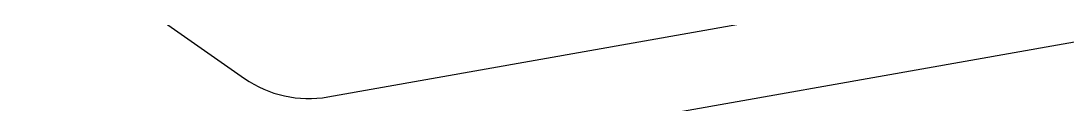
# Model space of a CAD drawing. Header units: millimetres. Extents: x -13407 to 95998, y -2611 to 109495.
# Drawn here: x 15221.75 to 15226.89, y 50702.76 to 50703.1 of the extents above; entities that cross this region are included whole.
import ezdxf
from ezdxf import colors
from ezdxf.entities.mleader import LeaderData, LeaderLine
from ezdxf.math import Vec2, Vec3

# ---------------------------------------------------------------- set-up
doc = ezdxf.new("R2010")
doc.units = ezdxf.units.MM
for name, color, linetype, lineweight in [('АР_Отметки', 250, 'Continuous', 15), ('АР_Размеры', 175, 'Continuous', 9), ('АР_Сущ Несущая стена', 202, 'Continuous', 30)]:
    doc.layers.add(name, color=color, linetype=linetype, lineweight=lineweight)
doc.styles.add('ISOCPEUR', font='isocpeur.ttf', dxfattribs={"width": 0.7})

# ---------------------------------------------------------------- blocks, each defined once
blk = doc.blocks.new('_DotSmall')
at = {"color": 0, "linetype": 'ByBlock', "const_width": 0.5}
blk.add_lwpolyline([(-0.0625, 0, 1), (0.0625, 0, 1)], format="xyb", close=True, dxfattribs=at)

msp = doc.modelspace()

# ---------------------------------------------------------------- linework, layer by layer
at = {"layer": 'АР_Размеры', "color": 5, "lineweight": 0, "ltscale": 100, "transparency": 33554687}
for points in [[(15267.6992, 50714.0631), (15228.077, 50707.0406), (15227.6819, 50706.4753), (15227.7883, 50705.875), (15228.7488, 50706.0453), (15229.153, 50703.7643, -0.414362), (15228.9061, 50703.411), (15222.3033, 50702.2407, -0.414326), (15221.1019, 50703.0803)], [(15267.6992, 50714.0631), (15228.077, 50707.0406), (15227.6819, 50706.4753), (15227.7883, 50705.875), (15228.7488, 50706.0453), (15229.153, 50703.7643, -0.414362), (15228.9061, 50703.411), (15222.3033, 50702.2407, -0.414326), (15221.1019, 50703.0803)], [(15267.6992, 50714.0631), (15228.077, 50707.0406), (15227.6819, 50706.4753), (15227.7883, 50705.875), (15228.7488, 50706.0453), (15229.153, 50703.7643, -0.414362), (15228.9061, 50703.411), (15222.3033, 50702.2407, -0.414326), (15221.1019, 50703.0803)], [(15267.6992, 50714.0631), (15228.077, 50707.0406), (15227.6819, 50706.4753), (15227.7883, 50705.875), (15228.7488, 50706.0453), (15229.153, 50703.7643, -0.414362), (15228.9061, 50703.411), (15222.3033, 50702.2407, -0.414326), (15221.1019, 50703.0803)], [(15267.6992, 50714.0631), (15228.077, 50707.0406), (15227.6819, 50706.4753), (15227.7883, 50705.875), (15228.7488, 50706.0453), (15229.153, 50703.7643, -0.414362), (15228.9061, 50703.411), (15222.3033, 50702.2407, -0.414326), (15221.1019, 50703.0803)], [(15267.6992, 50714.0631), (15228.077, 50707.0406), (15227.6819, 50706.4753), (15227.7883, 50705.875), (15228.7488, 50706.0453), (15229.153, 50703.7643, -0.414362), (15228.9061, 50703.411), (15222.3033, 50702.2407, -0.414326), (15221.1019, 50703.0803)], [(15267.6992, 50714.0631), (15228.077, 50707.0406), (15227.6819, 50706.4753), (15227.7883, 50705.875), (15228.7488, 50706.0453), (15229.153, 50703.7643, -0.414362), (15228.9061, 50703.411), (15222.3033, 50702.2407, -0.414326), (15221.1019, 50703.0803)], [(15267.6992, 50714.0631), (15228.077, 50707.0406), (15227.6819, 50706.4753), (15227.7883, 50705.875), (15228.7488, 50706.0453), (15229.153, 50703.7643, -0.414362), (15228.9061, 50703.411), (15222.3033, 50702.2407, -0.414326), (15221.1019, 50703.0803)], [(15267.6992, 50714.0631), (15228.077, 50707.0406), (15227.6819, 50706.4753), (15227.7883, 50705.875), (15228.7488, 50706.0453), (15229.153, 50703.7643, -0.414362), (15228.9061, 50703.411), (15222.3033, 50702.2407, -0.414326), (15221.1019, 50703.0803)], [(15267.6992, 50714.0631), (15228.077, 50707.0406), (15227.6819, 50706.4753), (15227.7883, 50705.875), (15228.7488, 50706.0453), (15229.153, 50703.7643, -0.414362), (15228.9061, 50703.411), (15222.3033, 50702.2407, -0.414326), (15221.1019, 50703.0803)], [(15267.6992, 50714.0631), (15228.077, 50707.0406), (15227.6819, 50706.4753), (15227.7883, 50705.875), (15228.7488, 50706.0453), (15229.153, 50703.7643, -0.414362), (15228.9061, 50703.411), (15222.3033, 50702.2407, -0.414326), (15221.1019, 50703.0803)], [(15267.6992, 50714.0631), (15228.077, 50707.0406), (15227.6819, 50706.4753), (15227.7883, 50705.875), (15228.7488, 50706.0453), (15229.153, 50703.7643, -0.414362), (15228.9061, 50703.411), (15222.3033, 50702.2407, -0.414326), (15221.1019, 50703.0803)], [(15267.6992, 50714.0631), (15228.077, 50707.0406), (15227.6819, 50706.4753), (15227.7883, 50705.875), (15228.7488, 50706.0453), (15229.153, 50703.7643, -0.414362), (15228.9061, 50703.411), (15222.3033, 50702.2407, -0.414326), (15221.1019, 50703.0803)], [(15267.6992, 50714.0631), (15228.077, 50707.0406), (15227.6819, 50706.4753), (15227.7883, 50705.875), (15228.7488, 50706.0453), (15229.153, 50703.7643, -0.414362), (15228.9061, 50703.411), (15222.3033, 50702.2407, -0.414326), (15221.1019, 50703.0803)], [(15267.6992, 50714.0631), (15228.077, 50707.0406), (15227.6819, 50706.4753), (15227.7883, 50705.875), (15228.7488, 50706.0453), (15229.153, 50703.7643, -0.414362), (15228.9061, 50703.411), (15222.3033, 50702.2407, -0.414326), (15221.1019, 50703.0803)], [(15267.6992, 50714.0631), (15228.077, 50707.0406), (15227.6819, 50706.4753), (15227.7883, 50705.875), (15228.7488, 50706.0453), (15229.153, 50703.7643, -0.414362), (15228.9061, 50703.411), (15222.3033, 50702.2407, -0.414326), (15221.1019, 50703.0803)], [(15267.6992, 50714.0631), (15228.077, 50707.0406), (15227.6819, 50706.4753), (15227.7883, 50705.875), (15228.7488, 50706.0453), (15229.153, 50703.7643, -0.414362), (15228.9061, 50703.411), (15222.3033, 50702.2407, -0.414326), (15221.1019, 50703.0803)], [(15267.6992, 50714.0631), (15228.077, 50707.0406), (15227.6819, 50706.4753), (15227.7883, 50705.875), (15228.7488, 50706.0453), (15229.153, 50703.7643, -0.414362), (15228.9061, 50703.411), (15222.3033, 50702.2407, -0.414326), (15221.1019, 50703.0803)], [(15267.6992, 50714.0631), (15228.077, 50707.0406), (15227.6819, 50706.4753), (15227.7883, 50705.875), (15228.7488, 50706.0453), (15229.153, 50703.7643, -0.414362), (15228.9061, 50703.411), (15222.3033, 50702.2407, -0.414326), (15221.1019, 50703.0803)], [(15267.6992, 50714.0631), (15228.077, 50707.0406), (15227.6819, 50706.4753), (15227.7883, 50705.875), (15228.7488, 50706.0453), (15229.153, 50703.7643, -0.414362), (15228.9061, 50703.411), (15222.3033, 50702.2407, -0.414326), (15221.1019, 50703.0803)], [(15267.6992, 50714.0631), (15228.077, 50707.0406), (15227.6819, 50706.4753), (15227.7883, 50705.875), (15228.7488, 50706.0453), (15229.153, 50703.7643, -0.414362), (15228.9061, 50703.411), (15222.3033, 50702.2407, -0.414326), (15221.1019, 50703.0803)], [(15267.6992, 50714.0631), (15228.077, 50707.0406), (15227.6819, 50706.4753), (15227.7883, 50705.875), (15228.7488, 50706.0453), (15229.153, 50703.7643, -0.414362), (15228.9061, 50703.411), (15222.3033, 50702.2407, -0.414326), (15221.1019, 50703.0803)], [(15267.6992, 50714.0631), (15228.077, 50707.0406), (15227.6819, 50706.4753), (15227.7883, 50705.875), (15228.7488, 50706.0453), (15229.153, 50703.7643, -0.414362), (15228.9061, 50703.411), (15222.3033, 50702.2407, -0.414326), (15221.1019, 50703.0803)], [(15267.6992, 50714.0631), (15228.077, 50707.0406), (15227.6819, 50706.4753), (15227.7883, 50705.875), (15228.7488, 50706.0453), (15229.153, 50703.7643, -0.414362), (15228.9061, 50703.411), (15222.3033, 50702.2407, -0.414326), (15221.1019, 50703.0803)], [(15267.6992, 50714.0631), (15228.077, 50707.0406), (15227.6819, 50706.4753), (15227.7883, 50705.875), (15228.7488, 50706.0453), (15229.153, 50703.7643, -0.414362), (15228.9061, 50703.411), (15222.3033, 50702.2407, -0.414326), (15221.1019, 50703.0803)], [(15267.6992, 50714.0631), (15228.077, 50707.0406), (15227.6819, 50706.4753), (15227.7883, 50705.875), (15228.7488, 50706.0453), (15229.153, 50703.7643, -0.414362), (15228.9061, 50703.411), (15222.3033, 50702.2407, -0.414326), (15221.1019, 50703.0803)], [(15267.6992, 50714.0631), (15228.077, 50707.0406), (15227.6819, 50706.4753), (15227.7883, 50705.875), (15228.7488, 50706.0453), (15229.153, 50703.7643, -0.414362), (15228.9061, 50703.411), (15222.3033, 50702.2407, -0.414326), (15221.1019, 50703.0803)], [(15267.6992, 50714.0631), (15228.077, 50707.0406), (15227.6819, 50706.4753), (15227.7883, 50705.875), (15228.7488, 50706.0453), (15229.153, 50703.7643, -0.414362), (15228.9061, 50703.411), (15222.3033, 50702.2407, -0.414326), (15221.1019, 50703.0803)], [(15267.6992, 50714.0631), (15228.077, 50707.0406), (15227.6819, 50706.4753), (15227.7883, 50705.875), (15228.7488, 50706.0453), (15229.153, 50703.7643, -0.414362), (15228.9061, 50703.411), (15222.3033, 50702.2407, -0.414326), (15221.1019, 50703.0803)], [(15267.6992, 50714.0631), (15228.077, 50707.0406), (15227.6819, 50706.4753), (15227.7883, 50705.875), (15228.7488, 50706.0453), (15229.153, 50703.7643, -0.414362), (15228.9061, 50703.411), (15222.3033, 50702.2407, -0.414326), (15221.1019, 50703.0803)], [(15267.6992, 50714.0631), (15228.077, 50707.0406), (15227.6819, 50706.4753), (15227.7883, 50705.875), (15228.7488, 50706.0453), (15229.153, 50703.7643, -0.414362), (15228.9061, 50703.411), (15222.3033, 50702.2407, -0.414326), (15221.1019, 50703.0803)], [(15267.6992, 50714.0631), (15228.077, 50707.0406), (15227.6819, 50706.4753), (15227.7883, 50705.875), (15228.7488, 50706.0453), (15229.153, 50703.7643, -0.414362), (15228.9061, 50703.411), (15222.3033, 50702.2407, -0.414326), (15221.1019, 50703.0803)], [(15267.6992, 50714.0631), (15228.077, 50707.0406), (15227.6819, 50706.4753), (15227.7883, 50705.875), (15228.7488, 50706.0453), (15229.153, 50703.7643, -0.414362), (15228.9061, 50703.411), (15222.3033, 50702.2407, -0.414326), (15221.1019, 50703.0803)], [(15267.6992, 50714.0631), (15228.077, 50707.0406), (15227.6819, 50706.4753), (15227.7883, 50705.875), (15228.7488, 50706.0453), (15229.153, 50703.7643, -0.414362), (15228.9061, 50703.411), (15222.3033, 50702.2407, -0.414326), (15221.1019, 50703.0803)], [(15267.6992, 50714.0631), (15228.077, 50707.0406), (15227.6819, 50706.4753), (15227.7883, 50705.875), (15228.7488, 50706.0453), (15229.153, 50703.7643, -0.414362), (15228.9061, 50703.411), (15222.3033, 50702.2407, -0.414326), (15221.1019, 50703.0803)], [(15267.6992, 50714.0631), (15228.077, 50707.0406), (15227.6819, 50706.4753), (15227.7883, 50705.875), (15228.7488, 50706.0453), (15229.153, 50703.7643, -0.414362), (15228.9061, 50703.411), (15222.3033, 50702.2407, -0.414326), (15221.1019, 50703.0803)], [(15267.6992, 50714.0631), (15228.077, 50707.0406), (15227.6819, 50706.4753), (15227.7883, 50705.875), (15228.7488, 50706.0453), (15229.153, 50703.7643, -0.414362), (15228.9061, 50703.411), (15222.3033, 50702.2407, -0.414326), (15221.1019, 50703.0803)], [(15267.6992, 50714.0631), (15228.077, 50707.0406), (15227.6819, 50706.4753), (15227.7883, 50705.875), (15228.7488, 50706.0453), (15229.153, 50703.7643, -0.414362), (15228.9061, 50703.411), (15222.3033, 50702.2407, -0.414326), (15221.1019, 50703.0803)], [(15267.6992, 50714.0631), (15228.077, 50707.0406), (15227.6819, 50706.4753), (15227.7883, 50705.875), (15228.7488, 50706.0453), (15229.153, 50703.7643, -0.414362), (15228.9061, 50703.411), (15222.3033, 50702.2407, -0.414326), (15221.1019, 50703.0803)], [(15267.6992, 50714.0631), (15228.077, 50707.0406), (15227.6819, 50706.4753), (15227.7883, 50705.875), (15228.7488, 50706.0453), (15229.153, 50703.7643, -0.414362), (15228.9061, 50703.411), (15222.3033, 50702.2407, -0.414326), (15221.1019, 50703.0803)], [(15267.6992, 50714.0631), (15228.077, 50707.0406), (15227.6819, 50706.4753), (15227.7883, 50705.875), (15228.7488, 50706.0453), (15229.153, 50703.7643, -0.414362), (15228.9061, 50703.411), (15222.3033, 50702.2407, -0.414326), (15221.1019, 50703.0803)], [(15267.6992, 50714.0631), (15228.077, 50707.0406), (15227.6819, 50706.4753), (15227.7883, 50705.875), (15228.7488, 50706.0453), (15229.153, 50703.7643, -0.414362), (15228.9061, 50703.411), (15222.3033, 50702.2407, -0.414326), (15221.1019, 50703.0803)], [(15267.6992, 50714.0631), (15228.077, 50707.0406), (15227.6819, 50706.4753), (15227.7883, 50705.875), (15228.7488, 50706.0453), (15229.153, 50703.7643, -0.414362), (15228.9061, 50703.411), (15222.3033, 50702.2407, -0.414326), (15221.1019, 50703.0803)], [(15267.6992, 50714.0631), (15228.077, 50707.0406), (15227.6819, 50706.4753), (15227.7883, 50705.875), (15228.7488, 50706.0453), (15229.153, 50703.7643, -0.414362), (15228.9061, 50703.411), (15222.3033, 50702.2407, -0.414326), (15221.1019, 50703.0803)], [(15267.6992, 50714.0631), (15228.077, 50707.0406), (15227.6819, 50706.4753), (15227.7883, 50705.875), (15228.7488, 50706.0453), (15229.153, 50703.7643, -0.414362), (15228.9061, 50703.411), (15222.3033, 50702.2407, -0.414326), (15221.1019, 50703.0803)], [(15267.6992, 50714.0631), (15228.077, 50707.0406), (15227.6819, 50706.4753), (15227.7883, 50705.875), (15228.7488, 50706.0453), (15229.153, 50703.7643, -0.414362), (15228.9061, 50703.411), (15222.3033, 50702.2407, -0.414326), (15221.1019, 50703.0803)], [(15267.6992, 50714.0631), (15228.077, 50707.0406), (15227.6819, 50706.4753), (15227.7883, 50705.875), (15228.7488, 50706.0453), (15229.153, 50703.7643, -0.414362), (15228.9061, 50703.411), (15222.3033, 50702.2407, -0.414326), (15221.1019, 50703.0803)], [(15267.6992, 50714.0631), (15228.077, 50707.0406), (15227.6819, 50706.4753), (15227.7883, 50705.875), (15228.7488, 50706.0453), (15229.153, 50703.7643, -0.414362), (15228.9061, 50703.411), (15222.3033, 50702.2407, -0.414326), (15221.1019, 50703.0803)], [(15267.6992, 50714.0631), (15228.077, 50707.0406), (15227.6819, 50706.4753), (15227.7883, 50705.875), (15228.7488, 50706.0453), (15229.153, 50703.7643, -0.414362), (15228.9061, 50703.411), (15222.3033, 50702.2407, -0.414326), (15221.1019, 50703.0803)], [(15267.6992, 50714.0631), (15228.077, 50707.0406), (15227.6819, 50706.4753), (15227.7883, 50705.875), (15228.7488, 50706.0453), (15229.153, 50703.7643, -0.414362), (15228.9061, 50703.411), (15222.3033, 50702.2407, -0.414326), (15221.1019, 50703.0803)], [(15267.6992, 50714.0631), (15228.077, 50707.0406), (15227.6819, 50706.4753), (15227.7883, 50705.875), (15228.7488, 50706.0453), (15229.153, 50703.7643, -0.414362), (15228.9061, 50703.411), (15222.3033, 50702.2407, -0.414326), (15221.1019, 50703.0803)], [(15267.6992, 50714.0631), (15228.077, 50707.0406), (15227.6819, 50706.4753), (15227.7883, 50705.875), (15228.7488, 50706.0453), (15229.153, 50703.7643, -0.414362), (15228.9061, 50703.411), (15222.3033, 50702.2407, -0.414326), (15221.1019, 50703.0803)], [(15267.6992, 50714.0631), (15228.077, 50707.0406), (15227.6819, 50706.4753), (15227.7883, 50705.875), (15228.7488, 50706.0453), (15229.153, 50703.7643, -0.414362), (15228.9061, 50703.411), (15222.3033, 50702.2407, -0.414326), (15221.1019, 50703.0803)], [(15267.6992, 50714.0631), (15228.077, 50707.0406), (15227.6819, 50706.4753), (15227.7883, 50705.875), (15228.7488, 50706.0453), (15229.153, 50703.7643, -0.414362), (15228.9061, 50703.411), (15222.3033, 50702.2407, -0.414326), (15221.1019, 50703.0803)], [(15267.6992, 50714.0631), (15228.077, 50707.0406), (15227.6819, 50706.4753), (15227.7883, 50705.875), (15228.7488, 50706.0453), (15229.153, 50703.7643, -0.414362), (15228.9061, 50703.411), (15222.3033, 50702.2407, -0.414326), (15221.1019, 50703.0803)], [(15267.6992, 50714.0631), (15228.077, 50707.0406), (15227.6819, 50706.4753), (15227.7883, 50705.875), (15228.7488, 50706.0453), (15229.153, 50703.7643, -0.414362), (15228.9061, 50703.411), (15222.3033, 50702.2407, -0.414326), (15221.1019, 50703.0803)], [(15267.6992, 50714.0631), (15228.077, 50707.0406), (15227.6819, 50706.4753), (15227.7883, 50705.875), (15228.7488, 50706.0453), (15229.153, 50703.7643, -0.414362), (15228.9061, 50703.411), (15222.3033, 50702.2407, -0.414326), (15221.1019, 50703.0803)], [(15267.6992, 50714.0631), (15228.077, 50707.0406), (15227.6819, 50706.4753), (15227.7883, 50705.875), (15228.7488, 50706.0453), (15229.153, 50703.7643, -0.414362), (15228.9061, 50703.411), (15222.3033, 50702.2407, -0.414326), (15221.1019, 50703.0803)], [(15267.6992, 50714.0631), (15228.077, 50707.0406), (15227.6819, 50706.4753), (15227.7883, 50705.875), (15228.7488, 50706.0453), (15229.153, 50703.7643, -0.414362), (15228.9061, 50703.411), (15222.3033, 50702.2407, -0.414326), (15221.1019, 50703.0803)], [(15267.6992, 50714.0631), (15228.077, 50707.0406), (15227.6819, 50706.4753), (15227.7883, 50705.875), (15228.7488, 50706.0453), (15229.153, 50703.7643, -0.414362), (15228.9061, 50703.411), (15222.3033, 50702.2407, -0.414326), (15221.1019, 50703.0803)], [(15267.6992, 50714.0631), (15228.077, 50707.0406), (15227.6819, 50706.4753), (15227.7883, 50705.875), (15228.7488, 50706.0453), (15229.153, 50703.7643, -0.414362), (15228.9061, 50703.411), (15222.3033, 50702.2407, -0.414326), (15221.1019, 50703.0803)], [(15267.6992, 50714.0631), (15228.077, 50707.0406), (15227.6819, 50706.4753), (15227.7883, 50705.875), (15228.7488, 50706.0453), (15229.153, 50703.7643, -0.414362), (15228.9061, 50703.411), (15222.3033, 50702.2407, -0.414326), (15221.1019, 50703.0803)], [(15267.6992, 50714.0631), (15228.077, 50707.0406), (15227.6819, 50706.4753), (15227.7883, 50705.875), (15228.7488, 50706.0453), (15229.153, 50703.7643, -0.414362), (15228.9061, 50703.411), (15222.3033, 50702.2407, -0.414326), (15221.1019, 50703.0803)], [(15267.6992, 50714.0631), (15228.077, 50707.0406), (15227.6819, 50706.4753), (15227.7883, 50705.875), (15228.7488, 50706.0453), (15229.153, 50703.7643, -0.414362), (15228.9061, 50703.411), (15222.3033, 50702.2407, -0.414326), (15221.1019, 50703.0803)], [(15267.6992, 50714.0631), (15228.077, 50707.0406), (15227.6819, 50706.4753), (15227.7883, 50705.875), (15228.7488, 50706.0453), (15229.153, 50703.7643, -0.414362), (15228.9061, 50703.411), (15222.3033, 50702.2407, -0.414326), (15221.1019, 50703.0803)], [(15267.6992, 50714.0631), (15228.077, 50707.0406), (15227.6819, 50706.4753), (15227.7883, 50705.875), (15228.7488, 50706.0453), (15229.153, 50703.7643, -0.414362), (15228.9061, 50703.411), (15222.3033, 50702.2407, -0.414326), (15221.1019, 50703.0803)], [(15267.6992, 50714.0631), (15228.077, 50707.0406), (15227.6819, 50706.4753), (15227.7883, 50705.875), (15228.7488, 50706.0453), (15229.153, 50703.7643, -0.414362), (15228.9061, 50703.411), (15222.3033, 50702.2407, -0.414326), (15221.1019, 50703.0803)], [(15267.6992, 50714.0631), (15228.077, 50707.0406), (15227.6819, 50706.4753), (15227.7883, 50705.875), (15228.7488, 50706.0453), (15229.153, 50703.7643, -0.414362), (15228.9061, 50703.411), (15222.3033, 50702.2407, -0.414326), (15221.1019, 50703.0803)], [(15267.6992, 50714.0631), (15228.077, 50707.0406), (15227.6819, 50706.4753), (15227.7883, 50705.875), (15228.7488, 50706.0453), (15229.153, 50703.7643, -0.414362), (15228.9061, 50703.411), (15222.3033, 50702.2407, -0.414326), (15221.1019, 50703.0803)], [(15267.6992, 50714.0631), (15228.077, 50707.0406), (15227.6819, 50706.4753), (15227.7883, 50705.875), (15228.7488, 50706.0453), (15229.153, 50703.7643, -0.414362), (15228.9061, 50703.411), (15222.3033, 50702.2407, -0.414326), (15221.1019, 50703.0803)], [(15267.6992, 50714.0631), (15228.077, 50707.0406), (15227.6819, 50706.4753), (15227.7883, 50705.875), (15228.7488, 50706.0453), (15229.153, 50703.7643, -0.414362), (15228.9061, 50703.411), (15222.3033, 50702.2407, -0.414326), (15221.1019, 50703.0803)], [(15267.6992, 50714.0631), (15228.077, 50707.0406), (15227.6819, 50706.4753), (15227.7883, 50705.875), (15228.7488, 50706.0453), (15229.153, 50703.7643, -0.414362), (15228.9061, 50703.411), (15222.3033, 50702.2407, -0.414326), (15221.1019, 50703.0803)], [(15267.6992, 50714.0631), (15228.077, 50707.0406), (15227.6819, 50706.4753), (15227.7883, 50705.875), (15228.7488, 50706.0453), (15229.153, 50703.7643, -0.414362), (15228.9061, 50703.411), (15222.3033, 50702.2407, -0.414326), (15221.1019, 50703.0803)], [(15267.6992, 50714.0631), (15228.077, 50707.0406), (15227.6819, 50706.4753), (15227.7883, 50705.875), (15228.7488, 50706.0453), (15229.153, 50703.7643, -0.414362), (15228.9061, 50703.411), (15222.3033, 50702.2407, -0.414326), (15221.1019, 50703.0803)], [(15267.6992, 50714.0631), (15228.077, 50707.0406), (15227.6819, 50706.4753), (15227.7883, 50705.875), (15228.7488, 50706.0453), (15229.153, 50703.7643, -0.414362), (15228.9061, 50703.411), (15222.3033, 50702.2407, -0.414326), (15221.1019, 50703.0803)], [(15267.6992, 50714.0631), (15228.077, 50707.0406), (15227.6819, 50706.4753), (15227.7883, 50705.875), (15228.7488, 50706.0453), (15229.153, 50703.7643, -0.414362), (15228.9061, 50703.411), (15222.3033, 50702.2407, -0.414326), (15221.1019, 50703.0803)], [(15267.6992, 50714.0631), (15228.077, 50707.0406), (15227.6819, 50706.4753), (15227.7883, 50705.875), (15228.7488, 50706.0453), (15229.153, 50703.7643, -0.414362), (15228.9061, 50703.411), (15222.3033, 50702.2407, -0.414326), (15221.1019, 50703.0803)], [(15267.6992, 50714.0631), (15228.077, 50707.0406), (15227.6819, 50706.4753), (15227.7883, 50705.875), (15228.7488, 50706.0453), (15229.153, 50703.7643, -0.414362), (15228.9061, 50703.411), (15222.3033, 50702.2407, -0.414326), (15221.1019, 50703.0803)], [(15267.6992, 50714.0631), (15228.077, 50707.0406), (15227.6819, 50706.4753), (15227.7883, 50705.875), (15228.7488, 50706.0453), (15229.153, 50703.7643, -0.414362), (15228.9061, 50703.411), (15222.3033, 50702.2407, -0.414326), (15221.1019, 50703.0803)], [(15267.6992, 50714.0631), (15228.077, 50707.0406), (15227.6819, 50706.4753), (15227.7883, 50705.875), (15228.7488, 50706.0453), (15229.153, 50703.7643, -0.414362), (15228.9061, 50703.411), (15222.3033, 50702.2407, -0.414326), (15221.1019, 50703.0803)], [(15267.6992, 50714.0631), (15228.077, 50707.0406), (15227.6819, 50706.4753), (15227.7883, 50705.875), (15228.7488, 50706.0453), (15229.153, 50703.7643, -0.414362), (15228.9061, 50703.411), (15222.3033, 50702.2407, -0.414326), (15221.1019, 50703.0803)], [(15221.4327, 50703.8688), (15222.846, 50702.881, 0.198883), (15223.256, 50702.7905), (15227.3377, 50703.5139, 0.198883), (15227.6917, 50703.7398), (15228.6794, 50705.1531, 0.668339), (15228.4976, 50705.438), (15228.2575, 50705.3954, -0.4144), (15228.0455, 50705.5436), (15227.8327, 50706.7441, -0.710202), (15228.5355, 50707.1383, 0.228696), (15228.8925, 50707.0379), (15238.0661, 50708.6637, 0.414362)], [(15221.4327, 50703.8688), (15222.846, 50702.881, 0.198883), (15223.256, 50702.7905), (15227.3377, 50703.5139, 0.198883), (15227.6917, 50703.7398), (15228.6794, 50705.1531, 0.668339), (15228.4976, 50705.438), (15228.2575, 50705.3954, -0.4144), (15228.0455, 50705.5436), (15227.8327, 50706.7441, -0.710202), (15228.5355, 50707.1383, 0.228696), (15228.8925, 50707.0379), (15238.0661, 50708.6637, 0.414362)], [(15221.4327, 50703.8688), (15222.846, 50702.881, 0.198883), (15223.256, 50702.7905), (15227.3377, 50703.5139, 0.198883), (15227.6917, 50703.7398), (15228.6794, 50705.1531, 0.668339), (15228.4976, 50705.438), (15228.2575, 50705.3954, -0.4144), (15228.0455, 50705.5436), (15227.8327, 50706.7441, -0.710202), (15228.5355, 50707.1383, 0.228696), (15228.8925, 50707.0379), (15238.0661, 50708.6637, 0.414362)], [(15221.4327, 50703.8688), (15222.846, 50702.881, 0.198883), (15223.256, 50702.7905), (15227.3377, 50703.5139, 0.198883), (15227.6917, 50703.7398), (15228.6794, 50705.1531, 0.668339), (15228.4976, 50705.438), (15228.2575, 50705.3954, -0.4144), (15228.0455, 50705.5436), (15227.8327, 50706.7441, -0.710202), (15228.5355, 50707.1383, 0.228696), (15228.8925, 50707.0379), (15238.0661, 50708.6637, 0.414362)], [(15221.4327, 50703.8688), (15222.846, 50702.881, 0.198883), (15223.256, 50702.7905), (15227.3377, 50703.5139, 0.198883), (15227.6917, 50703.7398), (15228.6794, 50705.1531, 0.668339), (15228.4976, 50705.438), (15228.2575, 50705.3954, -0.4144), (15228.0455, 50705.5436), (15227.8327, 50706.7441, -0.710202), (15228.5355, 50707.1383, 0.228696), (15228.8925, 50707.0379), (15238.0661, 50708.6637, 0.414362)], [(15221.4327, 50703.8688), (15222.846, 50702.881, 0.198883), (15223.256, 50702.7905), (15227.3377, 50703.5139, 0.198883), (15227.6917, 50703.7398), (15228.6794, 50705.1531, 0.668339), (15228.4976, 50705.438), (15228.2575, 50705.3954, -0.4144), (15228.0455, 50705.5436), (15227.8327, 50706.7441, -0.710202), (15228.5355, 50707.1383, 0.228696), (15228.8925, 50707.0379), (15238.0661, 50708.6637, 0.414362)], [(15221.4327, 50703.8688), (15222.846, 50702.881, 0.198883), (15223.256, 50702.7905), (15227.3377, 50703.5139, 0.198883), (15227.6917, 50703.7398), (15228.6794, 50705.1531, 0.668339), (15228.4976, 50705.438), (15228.2575, 50705.3954, -0.4144), (15228.0455, 50705.5436), (15227.8327, 50706.7441, -0.710202), (15228.5355, 50707.1383, 0.228696), (15228.8925, 50707.0379), (15238.0661, 50708.6637, 0.414362)], [(15221.4327, 50703.8688), (15222.846, 50702.881, 0.198883), (15223.256, 50702.7905), (15227.3377, 50703.5139, 0.198883), (15227.6917, 50703.7398), (15228.6794, 50705.1531, 0.668339), (15228.4976, 50705.438), (15228.2575, 50705.3954, -0.4144), (15228.0455, 50705.5436), (15227.8327, 50706.7441, -0.710202), (15228.5355, 50707.1383, 0.228696), (15228.8925, 50707.0379), (15238.0661, 50708.6637, 0.414362)], [(15221.4327, 50703.8688), (15222.846, 50702.881, 0.198883), (15223.256, 50702.7905), (15227.3377, 50703.5139, 0.198883), (15227.6917, 50703.7398), (15228.6794, 50705.1531, 0.668339), (15228.4976, 50705.438), (15228.2575, 50705.3954, -0.4144), (15228.0455, 50705.5436), (15227.8327, 50706.7441, -0.710202), (15228.5355, 50707.1383, 0.228696), (15228.8925, 50707.0379), (15238.0661, 50708.6637, 0.414362)], [(15221.4327, 50703.8688), (15222.846, 50702.881, 0.198883), (15223.256, 50702.7905), (15227.3377, 50703.5139, 0.198883), (15227.6917, 50703.7398), (15228.6794, 50705.1531, 0.668339), (15228.4976, 50705.438), (15228.2575, 50705.3954, -0.4144), (15228.0455, 50705.5436), (15227.8327, 50706.7441, -0.710202), (15228.5355, 50707.1383, 0.228696), (15228.8925, 50707.0379), (15238.0661, 50708.6637, 0.414362)], [(15221.4327, 50703.8688), (15222.846, 50702.881, 0.198883), (15223.256, 50702.7905), (15227.3377, 50703.5139, 0.198883), (15227.6917, 50703.7398), (15228.6794, 50705.1531, 0.668339), (15228.4976, 50705.438), (15228.2575, 50705.3954, -0.4144), (15228.0455, 50705.5436), (15227.8327, 50706.7441, -0.710202), (15228.5355, 50707.1383, 0.228696), (15228.8925, 50707.0379), (15238.0661, 50708.6637, 0.414362)], [(15221.4327, 50703.8688), (15222.846, 50702.881, 0.198883), (15223.256, 50702.7905), (15227.3377, 50703.5139, 0.198883), (15227.6917, 50703.7398), (15228.6794, 50705.1531, 0.668339), (15228.4976, 50705.438), (15228.2575, 50705.3954, -0.4144), (15228.0455, 50705.5436), (15227.8327, 50706.7441, -0.710202), (15228.5355, 50707.1383, 0.228696), (15228.8925, 50707.0379), (15238.0661, 50708.6637, 0.414362)], [(15221.4327, 50703.8688), (15222.846, 50702.881, 0.198883), (15223.256, 50702.7905), (15227.3377, 50703.5139, 0.198883), (15227.6917, 50703.7398), (15228.6794, 50705.1531, 0.668339), (15228.4976, 50705.438), (15228.2575, 50705.3954, -0.4144), (15228.0455, 50705.5436), (15227.8327, 50706.7441, -0.710202), (15228.5355, 50707.1383, 0.228696), (15228.8925, 50707.0379), (15238.0661, 50708.6637, 0.414362)], [(15221.4327, 50703.8688), (15222.846, 50702.881, 0.198883), (15223.256, 50702.7905), (15227.3377, 50703.5139, 0.198883), (15227.6917, 50703.7398), (15228.6794, 50705.1531, 0.668339), (15228.4976, 50705.438), (15228.2575, 50705.3954, -0.4144), (15228.0455, 50705.5436), (15227.8327, 50706.7441, -0.710202), (15228.5355, 50707.1383, 0.228696), (15228.8925, 50707.0379), (15238.0661, 50708.6637, 0.414362)], [(15221.4327, 50703.8688), (15222.846, 50702.881, 0.198883), (15223.256, 50702.7905), (15227.3377, 50703.5139, 0.198883), (15227.6917, 50703.7398), (15228.6794, 50705.1531, 0.668339), (15228.4976, 50705.438), (15228.2575, 50705.3954, -0.4144), (15228.0455, 50705.5436), (15227.8327, 50706.7441, -0.710202), (15228.5355, 50707.1383, 0.228696), (15228.8925, 50707.0379), (15238.0661, 50708.6637, 0.414362)], [(15221.4327, 50703.8688), (15222.846, 50702.881, 0.198883), (15223.256, 50702.7905), (15227.3377, 50703.5139, 0.198883), (15227.6917, 50703.7398), (15228.6794, 50705.1531, 0.668339), (15228.4976, 50705.438), (15228.2575, 50705.3954, -0.4144), (15228.0455, 50705.5436), (15227.8327, 50706.7441, -0.710202), (15228.5355, 50707.1383, 0.228696), (15228.8925, 50707.0379), (15238.0661, 50708.6637, 0.414362)], [(15221.4327, 50703.8688), (15222.846, 50702.881, 0.198883), (15223.256, 50702.7905), (15227.3377, 50703.5139, 0.198883), (15227.6917, 50703.7398), (15228.6794, 50705.1531, 0.668339), (15228.4976, 50705.438), (15228.2575, 50705.3954, -0.4144), (15228.0455, 50705.5436), (15227.8327, 50706.7441, -0.710202), (15228.5355, 50707.1383, 0.228696), (15228.8925, 50707.0379), (15238.0661, 50708.6637, 0.414362)], [(15221.4327, 50703.8688), (15222.846, 50702.881, 0.198883), (15223.256, 50702.7905), (15227.3377, 50703.5139, 0.198883), (15227.6917, 50703.7398), (15228.6794, 50705.1531, 0.668339), (15228.4976, 50705.438), (15228.2575, 50705.3954, -0.4144), (15228.0455, 50705.5436), (15227.8327, 50706.7441, -0.710202), (15228.5355, 50707.1383, 0.228696), (15228.8925, 50707.0379), (15238.0661, 50708.6637, 0.414362)], [(15221.4327, 50703.8688), (15222.846, 50702.881, 0.198883), (15223.256, 50702.7905), (15227.3377, 50703.5139, 0.198883), (15227.6917, 50703.7398), (15228.6794, 50705.1531, 0.668339), (15228.4976, 50705.438), (15228.2575, 50705.3954, -0.4144), (15228.0455, 50705.5436), (15227.8327, 50706.7441, -0.710202), (15228.5355, 50707.1383, 0.228696), (15228.8925, 50707.0379), (15238.0661, 50708.6637, 0.414362)], [(15221.4327, 50703.8688), (15222.846, 50702.881, 0.198883), (15223.256, 50702.7905), (15227.3377, 50703.5139, 0.198883), (15227.6917, 50703.7398), (15228.6794, 50705.1531, 0.668339), (15228.4976, 50705.438), (15228.2575, 50705.3954, -0.4144), (15228.0455, 50705.5436), (15227.8327, 50706.7441, -0.710202), (15228.5355, 50707.1383, 0.228696), (15228.8925, 50707.0379), (15238.0661, 50708.6637, 0.414362)], [(15221.4327, 50703.8688), (15222.846, 50702.881, 0.198883), (15223.256, 50702.7905), (15227.3377, 50703.5139, 0.198883), (15227.6917, 50703.7398), (15228.6794, 50705.1531, 0.668339), (15228.4976, 50705.438), (15228.2575, 50705.3954, -0.4144), (15228.0455, 50705.5436), (15227.8327, 50706.7441, -0.710202), (15228.5355, 50707.1383, 0.228696), (15228.8925, 50707.0379), (15238.0661, 50708.6637, 0.414362)], [(15221.4327, 50703.8688), (15222.846, 50702.881, 0.198883), (15223.256, 50702.7905), (15227.3377, 50703.5139, 0.198883), (15227.6917, 50703.7398), (15228.6794, 50705.1531, 0.668339), (15228.4976, 50705.438), (15228.2575, 50705.3954, -0.4144), (15228.0455, 50705.5436), (15227.8327, 50706.7441, -0.710202), (15228.5355, 50707.1383, 0.228696), (15228.8925, 50707.0379), (15238.0661, 50708.6637, 0.414362)], [(15221.4327, 50703.8688), (15222.846, 50702.881, 0.198883), (15223.256, 50702.7905), (15227.3377, 50703.5139, 0.198883), (15227.6917, 50703.7398), (15228.6794, 50705.1531, 0.668339), (15228.4976, 50705.438), (15228.2575, 50705.3954, -0.4144), (15228.0455, 50705.5436), (15227.8327, 50706.7441, -0.710202), (15228.5355, 50707.1383, 0.228696), (15228.8925, 50707.0379), (15238.0661, 50708.6637, 0.414362)], [(15221.4327, 50703.8688), (15222.846, 50702.881, 0.198883), (15223.256, 50702.7905), (15227.3377, 50703.5139, 0.198883), (15227.6917, 50703.7398), (15228.6794, 50705.1531, 0.668339), (15228.4976, 50705.438), (15228.2575, 50705.3954, -0.4144), (15228.0455, 50705.5436), (15227.8327, 50706.7441, -0.710202), (15228.5355, 50707.1383, 0.228696), (15228.8925, 50707.0379), (15238.0661, 50708.6637, 0.414362)], [(15221.4327, 50703.8688), (15222.846, 50702.881, 0.198883), (15223.256, 50702.7905), (15227.3377, 50703.5139, 0.198883), (15227.6917, 50703.7398), (15228.6794, 50705.1531, 0.668339), (15228.4976, 50705.438), (15228.2575, 50705.3954, -0.4144), (15228.0455, 50705.5436), (15227.8327, 50706.7441, -0.710202), (15228.5355, 50707.1383, 0.228696), (15228.8925, 50707.0379), (15238.0661, 50708.6637, 0.414362)], [(15221.4327, 50703.8688), (15222.846, 50702.881, 0.198883), (15223.256, 50702.7905), (15227.3377, 50703.5139, 0.198883), (15227.6917, 50703.7398), (15228.6794, 50705.1531, 0.668339), (15228.4976, 50705.438), (15228.2575, 50705.3954, -0.4144), (15228.0455, 50705.5436), (15227.8327, 50706.7441, -0.710202), (15228.5355, 50707.1383, 0.228696), (15228.8925, 50707.0379), (15238.0661, 50708.6637, 0.414362)], [(15221.4327, 50703.8688), (15222.846, 50702.881, 0.198883), (15223.256, 50702.7905), (15227.3377, 50703.5139, 0.198883), (15227.6917, 50703.7398), (15228.6794, 50705.1531, 0.668339), (15228.4976, 50705.438), (15228.2575, 50705.3954, -0.4144), (15228.0455, 50705.5436), (15227.8327, 50706.7441, -0.710202), (15228.5355, 50707.1383, 0.228696), (15228.8925, 50707.0379), (15238.0661, 50708.6637, 0.414362)], [(15221.4327, 50703.8688), (15222.846, 50702.881, 0.198883), (15223.256, 50702.7905), (15227.3377, 50703.5139, 0.198883), (15227.6917, 50703.7398), (15228.6794, 50705.1531, 0.668339), (15228.4976, 50705.438), (15228.2575, 50705.3954, -0.4144), (15228.0455, 50705.5436), (15227.8327, 50706.7441, -0.710202), (15228.5355, 50707.1383, 0.228696), (15228.8925, 50707.0379), (15238.0661, 50708.6637, 0.414362)], [(15221.4327, 50703.8688), (15222.846, 50702.881, 0.198883), (15223.256, 50702.7905), (15227.3377, 50703.5139, 0.198883), (15227.6917, 50703.7398), (15228.6794, 50705.1531, 0.668339), (15228.4976, 50705.438), (15228.2575, 50705.3954, -0.4144), (15228.0455, 50705.5436), (15227.8327, 50706.7441, -0.710202), (15228.5355, 50707.1383, 0.228696), (15228.8925, 50707.0379), (15238.0661, 50708.6637, 0.414362)], [(15221.4327, 50703.8688), (15222.846, 50702.881, 0.198883), (15223.256, 50702.7905), (15227.3377, 50703.5139, 0.198883), (15227.6917, 50703.7398), (15228.6794, 50705.1531, 0.668339), (15228.4976, 50705.438), (15228.2575, 50705.3954, -0.4144), (15228.0455, 50705.5436), (15227.8327, 50706.7441, -0.710202), (15228.5355, 50707.1383, 0.228696), (15228.8925, 50707.0379), (15238.0661, 50708.6637, 0.414362)], [(15221.4327, 50703.8688), (15222.846, 50702.881, 0.198883), (15223.256, 50702.7905), (15227.3377, 50703.5139, 0.198883), (15227.6917, 50703.7398), (15228.6794, 50705.1531, 0.668339), (15228.4976, 50705.438), (15228.2575, 50705.3954, -0.4144), (15228.0455, 50705.5436), (15227.8327, 50706.7441, -0.710202), (15228.5355, 50707.1383, 0.228696), (15228.8925, 50707.0379), (15238.0661, 50708.6637, 0.414362)], [(15221.4327, 50703.8688), (15222.846, 50702.881, 0.198883), (15223.256, 50702.7905), (15227.3377, 50703.5139, 0.198883), (15227.6917, 50703.7398), (15228.6794, 50705.1531, 0.668339), (15228.4976, 50705.438), (15228.2575, 50705.3954, -0.4144), (15228.0455, 50705.5436), (15227.8327, 50706.7441, -0.710202), (15228.5355, 50707.1383, 0.228696), (15228.8925, 50707.0379), (15238.0661, 50708.6637, 0.414362)], [(15221.4327, 50703.8688), (15222.846, 50702.881, 0.198883), (15223.256, 50702.7905), (15227.3377, 50703.5139, 0.198883), (15227.6917, 50703.7398), (15228.6794, 50705.1531, 0.668339), (15228.4976, 50705.438), (15228.2575, 50705.3954, -0.4144), (15228.0455, 50705.5436), (15227.8327, 50706.7441, -0.710202), (15228.5355, 50707.1383, 0.228696), (15228.8925, 50707.0379), (15238.0661, 50708.6637, 0.414362)], [(15221.4327, 50703.8688), (15222.846, 50702.881, 0.198883), (15223.256, 50702.7905), (15227.3377, 50703.5139, 0.198883), (15227.6917, 50703.7398), (15228.6794, 50705.1531, 0.668339), (15228.4976, 50705.438), (15228.2575, 50705.3954, -0.4144), (15228.0455, 50705.5436), (15227.8327, 50706.7441, -0.710202), (15228.5355, 50707.1383, 0.228696), (15228.8925, 50707.0379), (15238.0661, 50708.6637, 0.414362)], [(15221.4327, 50703.8688), (15222.846, 50702.881, 0.198883), (15223.256, 50702.7905), (15227.3377, 50703.5139, 0.198883), (15227.6917, 50703.7398), (15228.6794, 50705.1531, 0.668339), (15228.4976, 50705.438), (15228.2575, 50705.3954, -0.4144), (15228.0455, 50705.5436), (15227.8327, 50706.7441, -0.710202), (15228.5355, 50707.1383, 0.228696), (15228.8925, 50707.0379), (15238.0661, 50708.6637, 0.414362)], [(15221.4327, 50703.8688), (15222.846, 50702.881, 0.198883), (15223.256, 50702.7905), (15227.3377, 50703.5139, 0.198883), (15227.6917, 50703.7398), (15228.6794, 50705.1531, 0.668339), (15228.4976, 50705.438), (15228.2575, 50705.3954, -0.4144), (15228.0455, 50705.5436), (15227.8327, 50706.7441, -0.710202), (15228.5355, 50707.1383, 0.228696), (15228.8925, 50707.0379), (15238.0661, 50708.6637, 0.414362)], [(15221.4327, 50703.8688), (15222.846, 50702.881, 0.198883), (15223.256, 50702.7905), (15227.3377, 50703.5139, 0.198883), (15227.6917, 50703.7398), (15228.6794, 50705.1531, 0.668339), (15228.4976, 50705.438), (15228.2575, 50705.3954, -0.4144), (15228.0455, 50705.5436), (15227.8327, 50706.7441, -0.710202), (15228.5355, 50707.1383, 0.228696), (15228.8925, 50707.0379), (15238.0661, 50708.6637, 0.414362)], [(15221.4327, 50703.8688), (15222.846, 50702.881, 0.198883), (15223.256, 50702.7905), (15227.3377, 50703.5139, 0.198883), (15227.6917, 50703.7398), (15228.6794, 50705.1531, 0.668339), (15228.4976, 50705.438), (15228.2575, 50705.3954, -0.4144), (15228.0455, 50705.5436), (15227.8327, 50706.7441, -0.710202), (15228.5355, 50707.1383, 0.228696), (15228.8925, 50707.0379), (15238.0661, 50708.6637, 0.414362)], [(15221.4327, 50703.8688), (15222.846, 50702.881, 0.198883), (15223.256, 50702.7905), (15227.3377, 50703.5139, 0.198883), (15227.6917, 50703.7398), (15228.6794, 50705.1531, 0.668339), (15228.4976, 50705.438), (15228.2575, 50705.3954, -0.4144), (15228.0455, 50705.5436), (15227.8327, 50706.7441, -0.710202), (15228.5355, 50707.1383, 0.228696), (15228.8925, 50707.0379), (15238.0661, 50708.6637, 0.414362)], [(15221.4327, 50703.8688), (15222.846, 50702.881, 0.198883), (15223.256, 50702.7905), (15227.3377, 50703.5139, 0.198883), (15227.6917, 50703.7398), (15228.6794, 50705.1531, 0.668339), (15228.4976, 50705.438), (15228.2575, 50705.3954, -0.4144), (15228.0455, 50705.5436), (15227.8327, 50706.7441, -0.710202), (15228.5355, 50707.1383, 0.228696), (15228.8925, 50707.0379), (15238.0661, 50708.6637, 0.414362)], [(15221.4327, 50703.8688), (15222.846, 50702.881, 0.198883), (15223.256, 50702.7905), (15227.3377, 50703.5139, 0.198883), (15227.6917, 50703.7398), (15228.6794, 50705.1531, 0.668339), (15228.4976, 50705.438), (15228.2575, 50705.3954, -0.4144), (15228.0455, 50705.5436), (15227.8327, 50706.7441, -0.710202), (15228.5355, 50707.1383, 0.228696), (15228.8925, 50707.0379), (15238.0661, 50708.6637, 0.414362)], [(15221.4327, 50703.8688), (15222.846, 50702.881, 0.198883), (15223.256, 50702.7905), (15227.3377, 50703.5139, 0.198883), (15227.6917, 50703.7398), (15228.6794, 50705.1531, 0.668339), (15228.4976, 50705.438), (15228.2575, 50705.3954, -0.4144), (15228.0455, 50705.5436), (15227.8327, 50706.7441, -0.710202), (15228.5355, 50707.1383, 0.228696), (15228.8925, 50707.0379), (15238.0661, 50708.6637, 0.414362)], [(15221.4327, 50703.8688), (15222.846, 50702.881, 0.198883), (15223.256, 50702.7905), (15227.3377, 50703.5139, 0.198883), (15227.6917, 50703.7398), (15228.6794, 50705.1531, 0.668339), (15228.4976, 50705.438), (15228.2575, 50705.3954, -0.4144), (15228.0455, 50705.5436), (15227.8327, 50706.7441, -0.710202), (15228.5355, 50707.1383, 0.228696), (15228.8925, 50707.0379), (15238.0661, 50708.6637, 0.414362)], [(15221.4327, 50703.8688), (15222.846, 50702.881, 0.198883), (15223.256, 50702.7905), (15227.3377, 50703.5139, 0.198883), (15227.6917, 50703.7398), (15228.6794, 50705.1531, 0.668339), (15228.4976, 50705.438), (15228.2575, 50705.3954, -0.4144), (15228.0455, 50705.5436), (15227.8327, 50706.7441, -0.710202), (15228.5355, 50707.1383, 0.228696), (15228.8925, 50707.0379), (15238.0661, 50708.6637, 0.414362)], [(15221.4327, 50703.8688), (15222.846, 50702.881, 0.198883), (15223.256, 50702.7905), (15227.3377, 50703.5139, 0.198883), (15227.6917, 50703.7398), (15228.6794, 50705.1531, 0.668339), (15228.4976, 50705.438), (15228.2575, 50705.3954, -0.4144), (15228.0455, 50705.5436), (15227.8327, 50706.7441, -0.710202), (15228.5355, 50707.1383, 0.228696), (15228.8925, 50707.0379), (15238.0661, 50708.6637, 0.414362)], [(15221.4327, 50703.8688), (15222.846, 50702.881, 0.198883), (15223.256, 50702.7905), (15227.3377, 50703.5139, 0.198883), (15227.6917, 50703.7398), (15228.6794, 50705.1531, 0.668339), (15228.4976, 50705.438), (15228.2575, 50705.3954, -0.4144), (15228.0455, 50705.5436), (15227.8327, 50706.7441, -0.710202), (15228.5355, 50707.1383, 0.228696), (15228.8925, 50707.0379), (15238.0661, 50708.6637, 0.414362)], [(15221.4327, 50703.8688), (15222.846, 50702.881, 0.198883), (15223.256, 50702.7905), (15227.3377, 50703.5139, 0.198883), (15227.6917, 50703.7398), (15228.6794, 50705.1531, 0.668339), (15228.4976, 50705.438), (15228.2575, 50705.3954, -0.4144), (15228.0455, 50705.5436), (15227.8327, 50706.7441, -0.710202), (15228.5355, 50707.1383, 0.228696), (15228.8925, 50707.0379), (15238.0661, 50708.6637, 0.414362)], [(15221.4327, 50703.8688), (15222.846, 50702.881, 0.198883), (15223.256, 50702.7905), (15227.3377, 50703.5139, 0.198883), (15227.6917, 50703.7398), (15228.6794, 50705.1531, 0.668339), (15228.4976, 50705.438), (15228.2575, 50705.3954, -0.4144), (15228.0455, 50705.5436), (15227.8327, 50706.7441, -0.710202), (15228.5355, 50707.1383, 0.228696), (15228.8925, 50707.0379), (15238.0661, 50708.6637, 0.414362)], [(15221.4327, 50703.8688), (15222.846, 50702.881, 0.198883), (15223.256, 50702.7905), (15227.3377, 50703.5139, 0.198883), (15227.6917, 50703.7398), (15228.6794, 50705.1531, 0.668339), (15228.4976, 50705.438), (15228.2575, 50705.3954, -0.4144), (15228.0455, 50705.5436), (15227.8327, 50706.7441, -0.710202), (15228.5355, 50707.1383, 0.228696), (15228.8925, 50707.0379), (15238.0661, 50708.6637, 0.414362)], [(15221.4327, 50703.8688), (15222.846, 50702.881, 0.198883), (15223.256, 50702.7905), (15227.3377, 50703.5139, 0.198883), (15227.6917, 50703.7398), (15228.6794, 50705.1531, 0.668339), (15228.4976, 50705.438), (15228.2575, 50705.3954, -0.4144), (15228.0455, 50705.5436), (15227.8327, 50706.7441, -0.710202), (15228.5355, 50707.1383, 0.228696), (15228.8925, 50707.0379), (15238.0661, 50708.6637, 0.414362)], [(15221.4327, 50703.8688), (15222.846, 50702.881, 0.198883), (15223.256, 50702.7905), (15227.3377, 50703.5139, 0.198883), (15227.6917, 50703.7398), (15228.6794, 50705.1531, 0.668339), (15228.4976, 50705.438), (15228.2575, 50705.3954, -0.4144), (15228.0455, 50705.5436), (15227.8327, 50706.7441, -0.710202), (15228.5355, 50707.1383, 0.228696), (15228.8925, 50707.0379), (15238.0661, 50708.6637, 0.414362)], [(15221.4327, 50703.8688), (15222.846, 50702.881, 0.198883), (15223.256, 50702.7905), (15227.3377, 50703.5139, 0.198883), (15227.6917, 50703.7398), (15228.6794, 50705.1531, 0.668339), (15228.4976, 50705.438), (15228.2575, 50705.3954, -0.4144), (15228.0455, 50705.5436), (15227.8327, 50706.7441, -0.710202), (15228.5355, 50707.1383, 0.228696), (15228.8925, 50707.0379), (15238.0661, 50708.6637, 0.414362)], [(15221.4327, 50703.8688), (15222.846, 50702.881, 0.198883), (15223.256, 50702.7905), (15227.3377, 50703.5139, 0.198883), (15227.6917, 50703.7398), (15228.6794, 50705.1531, 0.668339), (15228.4976, 50705.438), (15228.2575, 50705.3954, -0.4144), (15228.0455, 50705.5436), (15227.8327, 50706.7441, -0.710202), (15228.5355, 50707.1383, 0.228696), (15228.8925, 50707.0379), (15238.0661, 50708.6637, 0.414362)], [(15221.4327, 50703.8688), (15222.846, 50702.881, 0.198883), (15223.256, 50702.7905), (15227.3377, 50703.5139, 0.198883), (15227.6917, 50703.7398), (15228.6794, 50705.1531, 0.668339), (15228.4976, 50705.438), (15228.2575, 50705.3954, -0.4144), (15228.0455, 50705.5436), (15227.8327, 50706.7441, -0.710202), (15228.5355, 50707.1383, 0.228696), (15228.8925, 50707.0379), (15238.0661, 50708.6637, 0.414362)], [(15221.4327, 50703.8688), (15222.846, 50702.881, 0.198883), (15223.256, 50702.7905), (15227.3377, 50703.5139, 0.198883), (15227.6917, 50703.7398), (15228.6794, 50705.1531, 0.668339), (15228.4976, 50705.438), (15228.2575, 50705.3954, -0.4144), (15228.0455, 50705.5436), (15227.8327, 50706.7441, -0.710202), (15228.5355, 50707.1383, 0.228696), (15228.8925, 50707.0379), (15238.0661, 50708.6637, 0.414362)], [(15221.4327, 50703.8688), (15222.846, 50702.881, 0.198883), (15223.256, 50702.7905), (15227.3377, 50703.5139, 0.198883), (15227.6917, 50703.7398), (15228.6794, 50705.1531, 0.668339), (15228.4976, 50705.438), (15228.2575, 50705.3954, -0.4144), (15228.0455, 50705.5436), (15227.8327, 50706.7441, -0.710202), (15228.5355, 50707.1383, 0.228696), (15228.8925, 50707.0379), (15238.0661, 50708.6637, 0.414362)], [(15221.4327, 50703.8688), (15222.846, 50702.881, 0.198883), (15223.256, 50702.7905), (15227.3377, 50703.5139, 0.198883), (15227.6917, 50703.7398), (15228.6794, 50705.1531, 0.668339), (15228.4976, 50705.438), (15228.2575, 50705.3954, -0.4144), (15228.0455, 50705.5436), (15227.8327, 50706.7441, -0.710202), (15228.5355, 50707.1383, 0.228696), (15228.8925, 50707.0379), (15238.0661, 50708.6637, 0.414362)], [(15221.4327, 50703.8688), (15222.846, 50702.881, 0.198883), (15223.256, 50702.7905), (15227.3377, 50703.5139, 0.198883), (15227.6917, 50703.7398), (15228.6794, 50705.1531, 0.668339), (15228.4976, 50705.438), (15228.2575, 50705.3954, -0.4144), (15228.0455, 50705.5436), (15227.8327, 50706.7441, -0.710202), (15228.5355, 50707.1383, 0.228696), (15228.8925, 50707.0379), (15238.0661, 50708.6637, 0.414362)], [(15221.4327, 50703.8688), (15222.846, 50702.881, 0.198883), (15223.256, 50702.7905), (15227.3377, 50703.5139, 0.198883), (15227.6917, 50703.7398), (15228.6794, 50705.1531, 0.668339), (15228.4976, 50705.438), (15228.2575, 50705.3954, -0.4144), (15228.0455, 50705.5436), (15227.8327, 50706.7441, -0.710202), (15228.5355, 50707.1383, 0.228696), (15228.8925, 50707.0379), (15238.0661, 50708.6637, 0.414362)], [(15221.4327, 50703.8688), (15222.846, 50702.881, 0.198883), (15223.256, 50702.7905), (15227.3377, 50703.5139, 0.198883), (15227.6917, 50703.7398), (15228.6794, 50705.1531, 0.668339), (15228.4976, 50705.438), (15228.2575, 50705.3954, -0.4144), (15228.0455, 50705.5436), (15227.8327, 50706.7441, -0.710202), (15228.5355, 50707.1383, 0.228696), (15228.8925, 50707.0379), (15238.0661, 50708.6637, 0.414362)], [(15221.4327, 50703.8688), (15222.846, 50702.881, 0.198883), (15223.256, 50702.7905), (15227.3377, 50703.5139, 0.198883), (15227.6917, 50703.7398), (15228.6794, 50705.1531, 0.668339), (15228.4976, 50705.438), (15228.2575, 50705.3954, -0.4144), (15228.0455, 50705.5436), (15227.8327, 50706.7441, -0.710202), (15228.5355, 50707.1383, 0.228696), (15228.8925, 50707.0379), (15238.0661, 50708.6637, 0.414362)], [(15221.4327, 50703.8688), (15222.846, 50702.881, 0.198883), (15223.256, 50702.7905), (15227.3377, 50703.5139, 0.198883), (15227.6917, 50703.7398), (15228.6794, 50705.1531, 0.668339), (15228.4976, 50705.438), (15228.2575, 50705.3954, -0.4144), (15228.0455, 50705.5436), (15227.8327, 50706.7441, -0.710202), (15228.5355, 50707.1383, 0.228696), (15228.8925, 50707.0379), (15238.0661, 50708.6637, 0.414362)], [(15221.4327, 50703.8688), (15222.846, 50702.881, 0.198883), (15223.256, 50702.7905), (15227.3377, 50703.5139, 0.198883), (15227.6917, 50703.7398), (15228.6794, 50705.1531, 0.668339), (15228.4976, 50705.438), (15228.2575, 50705.3954, -0.4144), (15228.0455, 50705.5436), (15227.8327, 50706.7441, -0.710202), (15228.5355, 50707.1383, 0.228696), (15228.8925, 50707.0379), (15238.0661, 50708.6637, 0.414362)], [(15221.4327, 50703.8688), (15222.846, 50702.881, 0.198883), (15223.256, 50702.7905), (15227.3377, 50703.5139, 0.198883), (15227.6917, 50703.7398), (15228.6794, 50705.1531, 0.668339), (15228.4976, 50705.438), (15228.2575, 50705.3954, -0.4144), (15228.0455, 50705.5436), (15227.8327, 50706.7441, -0.710202), (15228.5355, 50707.1383, 0.228696), (15228.8925, 50707.0379), (15238.0661, 50708.6637, 0.414362)], [(15221.4327, 50703.8688), (15222.846, 50702.881, 0.198883), (15223.256, 50702.7905), (15227.3377, 50703.5139, 0.198883), (15227.6917, 50703.7398), (15228.6794, 50705.1531, 0.668339), (15228.4976, 50705.438), (15228.2575, 50705.3954, -0.4144), (15228.0455, 50705.5436), (15227.8327, 50706.7441, -0.710202), (15228.5355, 50707.1383, 0.228696), (15228.8925, 50707.0379), (15238.0661, 50708.6637, 0.414362)], [(15221.4327, 50703.8688), (15222.846, 50702.881, 0.198883), (15223.256, 50702.7905), (15227.3377, 50703.5139, 0.198883), (15227.6917, 50703.7398), (15228.6794, 50705.1531, 0.668339), (15228.4976, 50705.438), (15228.2575, 50705.3954, -0.4144), (15228.0455, 50705.5436), (15227.8327, 50706.7441, -0.710202), (15228.5355, 50707.1383, 0.228696), (15228.8925, 50707.0379), (15238.0661, 50708.6637, 0.414362)], [(15221.4327, 50703.8688), (15222.846, 50702.881, 0.198883), (15223.256, 50702.7905), (15227.3377, 50703.5139, 0.198883), (15227.6917, 50703.7398), (15228.6794, 50705.1531, 0.668339), (15228.4976, 50705.438), (15228.2575, 50705.3954, -0.4144), (15228.0455, 50705.5436), (15227.8327, 50706.7441, -0.710202), (15228.5355, 50707.1383, 0.228696), (15228.8925, 50707.0379), (15238.0661, 50708.6637, 0.414362)], [(15221.4327, 50703.8688), (15222.846, 50702.881, 0.198883), (15223.256, 50702.7905), (15227.3377, 50703.5139, 0.198883), (15227.6917, 50703.7398), (15228.6794, 50705.1531, 0.668339), (15228.4976, 50705.438), (15228.2575, 50705.3954, -0.4144), (15228.0455, 50705.5436), (15227.8327, 50706.7441, -0.710202), (15228.5355, 50707.1383, 0.228696), (15228.8925, 50707.0379), (15238.0661, 50708.6637, 0.414362)], [(15221.4327, 50703.8688), (15222.846, 50702.881, 0.198883), (15223.256, 50702.7905), (15227.3377, 50703.5139, 0.198883), (15227.6917, 50703.7398), (15228.6794, 50705.1531, 0.668339), (15228.4976, 50705.438), (15228.2575, 50705.3954, -0.4144), (15228.0455, 50705.5436), (15227.8327, 50706.7441, -0.710202), (15228.5355, 50707.1383, 0.228696), (15228.8925, 50707.0379), (15238.0661, 50708.6637, 0.414362)], [(15221.4327, 50703.8688), (15222.846, 50702.881, 0.198883), (15223.256, 50702.7905), (15227.3377, 50703.5139, 0.198883), (15227.6917, 50703.7398), (15228.6794, 50705.1531, 0.668339), (15228.4976, 50705.438), (15228.2575, 50705.3954, -0.4144), (15228.0455, 50705.5436), (15227.8327, 50706.7441, -0.710202), (15228.5355, 50707.1383, 0.228696), (15228.8925, 50707.0379), (15238.0661, 50708.6637, 0.414362)], [(15221.4327, 50703.8688), (15222.846, 50702.881, 0.198883), (15223.256, 50702.7905), (15227.3377, 50703.5139, 0.198883), (15227.6917, 50703.7398), (15228.6794, 50705.1531, 0.668339), (15228.4976, 50705.438), (15228.2575, 50705.3954, -0.4144), (15228.0455, 50705.5436), (15227.8327, 50706.7441, -0.710202), (15228.5355, 50707.1383, 0.228696), (15228.8925, 50707.0379), (15238.0661, 50708.6637, 0.414362)], [(15221.4327, 50703.8688), (15222.846, 50702.881, 0.198883), (15223.256, 50702.7905), (15227.3377, 50703.5139, 0.198883), (15227.6917, 50703.7398), (15228.6794, 50705.1531, 0.668339), (15228.4976, 50705.438), (15228.2575, 50705.3954, -0.4144), (15228.0455, 50705.5436), (15227.8327, 50706.7441, -0.710202), (15228.5355, 50707.1383, 0.228696), (15228.8925, 50707.0379), (15238.0661, 50708.6637, 0.414362)], [(15221.4327, 50703.8688), (15222.846, 50702.881, 0.198883), (15223.256, 50702.7905), (15227.3377, 50703.5139, 0.198883), (15227.6917, 50703.7398), (15228.6794, 50705.1531, 0.668339), (15228.4976, 50705.438), (15228.2575, 50705.3954, -0.4144), (15228.0455, 50705.5436), (15227.8327, 50706.7441, -0.710202), (15228.5355, 50707.1383, 0.228696), (15228.8925, 50707.0379), (15238.0661, 50708.6637, 0.414362)], [(15221.4327, 50703.8688), (15222.846, 50702.881, 0.198883), (15223.256, 50702.7905), (15227.3377, 50703.5139, 0.198883), (15227.6917, 50703.7398), (15228.6794, 50705.1531, 0.668339), (15228.4976, 50705.438), (15228.2575, 50705.3954, -0.4144), (15228.0455, 50705.5436), (15227.8327, 50706.7441, -0.710202), (15228.5355, 50707.1383, 0.228696), (15228.8925, 50707.0379), (15238.0661, 50708.6637, 0.414362)], [(15221.4327, 50703.8688), (15222.846, 50702.881, 0.198883), (15223.256, 50702.7905), (15227.3377, 50703.5139, 0.198883), (15227.6917, 50703.7398), (15228.6794, 50705.1531, 0.668339), (15228.4976, 50705.438), (15228.2575, 50705.3954, -0.4144), (15228.0455, 50705.5436), (15227.8327, 50706.7441, -0.710202), (15228.5355, 50707.1383, 0.228696), (15228.8925, 50707.0379), (15238.0661, 50708.6637, 0.414362)], [(15221.4327, 50703.8688), (15222.846, 50702.881, 0.198883), (15223.256, 50702.7905), (15227.3377, 50703.5139, 0.198883), (15227.6917, 50703.7398), (15228.6794, 50705.1531, 0.668339), (15228.4976, 50705.438), (15228.2575, 50705.3954, -0.4144), (15228.0455, 50705.5436), (15227.8327, 50706.7441, -0.710202), (15228.5355, 50707.1383, 0.228696), (15228.8925, 50707.0379), (15238.0661, 50708.6637, 0.414362)], [(15221.4327, 50703.8688), (15222.846, 50702.881, 0.198883), (15223.256, 50702.7905), (15227.3377, 50703.5139, 0.198883), (15227.6917, 50703.7398), (15228.6794, 50705.1531, 0.668339), (15228.4976, 50705.438), (15228.2575, 50705.3954, -0.4144), (15228.0455, 50705.5436), (15227.8327, 50706.7441, -0.710202), (15228.5355, 50707.1383, 0.228696), (15228.8925, 50707.0379), (15238.0661, 50708.6637, 0.414362)], [(15221.4327, 50703.8688), (15222.846, 50702.881, 0.198883), (15223.256, 50702.7905), (15227.3377, 50703.5139, 0.198883), (15227.6917, 50703.7398), (15228.6794, 50705.1531, 0.668339), (15228.4976, 50705.438), (15228.2575, 50705.3954, -0.4144), (15228.0455, 50705.5436), (15227.8327, 50706.7441, -0.710202), (15228.5355, 50707.1383, 0.228696), (15228.8925, 50707.0379), (15238.0661, 50708.6637, 0.414362)], [(15221.4327, 50703.8688), (15222.846, 50702.881, 0.198883), (15223.256, 50702.7905), (15227.3377, 50703.5139, 0.198883), (15227.6917, 50703.7398), (15228.6794, 50705.1531, 0.668339), (15228.4976, 50705.438), (15228.2575, 50705.3954, -0.4144), (15228.0455, 50705.5436), (15227.8327, 50706.7441, -0.710202), (15228.5355, 50707.1383, 0.228696), (15228.8925, 50707.0379), (15238.0661, 50708.6637, 0.414362)], [(15221.4327, 50703.8688), (15222.846, 50702.881, 0.198883), (15223.256, 50702.7905), (15227.3377, 50703.5139, 0.198883), (15227.6917, 50703.7398), (15228.6794, 50705.1531, 0.668339), (15228.4976, 50705.438), (15228.2575, 50705.3954, -0.4144), (15228.0455, 50705.5436), (15227.8327, 50706.7441, -0.710202), (15228.5355, 50707.1383, 0.228696), (15228.8925, 50707.0379), (15238.0661, 50708.6637, 0.414362)], [(15221.4327, 50703.8688), (15222.846, 50702.881, 0.198883), (15223.256, 50702.7905), (15227.3377, 50703.5139, 0.198883), (15227.6917, 50703.7398), (15228.6794, 50705.1531, 0.668339), (15228.4976, 50705.438), (15228.2575, 50705.3954, -0.4144), (15228.0455, 50705.5436), (15227.8327, 50706.7441, -0.710202), (15228.5355, 50707.1383, 0.228696), (15228.8925, 50707.0379), (15238.0661, 50708.6637, 0.414362)]]:
    msp.add_lwpolyline(points, format="xyb", dxfattribs=at)
at = {"layer": 'АР_Сущ Несущая стена', "lineweight": 18, "ltscale": 100}
msp.add_arc((14697.7176, 60279.2335), 9778.6546, 272.59254797, 356.63539137, dxfattribs=at)

# ---------------------------------------------------------------- leaders
at = {"layer": 'АР_Отметки'}
ml = msp.add_multileader_mtext('Standard', dxfattribs=at)
ml.set_content('+7,050', color=256, style='ISOCPEUR')
ml.set_leader_properties(color=256, linetype='Continuous', lineweight=-1)
ml.set_arrow_properties(name='DOTSMALL')
ml.build(insert=Vec2(0, 0))
ml.multileader.update_dxf_attribs({"has_text_frame": 1, "text_left_attachment_type": 4, "text_right_attachment_type": 4, "dogleg_length": 100, "arrow_head_size": 180})
ctx = ml.context
ctx.base_point, ctx.char_height, ctx.arrow_head_size, ctx.landing_gap_size, ctx.plane_origin = Vec3(29759.0374, 73529.3175), 250, 180, 50, Vec3(29677.644, 72261.7533)
ctx.left_attachment, ctx.right_attachment = 4, 4
notes = []
notes.append((ctx, [(0, (0, 0, 0), (0, 0), (1, 0), 1, [])]))
ctx.mtext.insert, ctx.mtext.width, ctx.mtext.line_spacing_style, ctx.mtext.flow_direction = Vec3(29809.0374, 73862.6509), 852.697031, 2, 5
ml = msp.add_multileader_mtext('Standard', dxfattribs=at)
ml.set_content('+8,400', color=256, style='ISOCPEUR')
ml.set_leader_properties(color=256, linetype='Continuous', lineweight=-1)
ml.set_arrow_properties(name='DOTSMALL')
ml.build(insert=Vec2(0, 0))
ml.multileader.update_dxf_attribs({"has_text_frame": 1, "text_left_attachment_type": 4, "text_right_attachment_type": 4, "dogleg_length": 100, "arrow_head_size": 180})
ctx = ml.context
ctx.base_point, ctx.char_height, ctx.arrow_head_size, ctx.landing_gap_size, ctx.plane_origin = Vec3(23997.6928, 72968.3115), 250, 180, 50, Vec3(24540.974, 73771.2682)
ctx.left_attachment, ctx.right_attachment = 4, 4
notes.append((ctx, [(0, (0, 0, 0), (0, 0), (1, 0), 1, [])]))
ctx.mtext.insert, ctx.mtext.width, ctx.mtext.line_spacing_style, ctx.mtext.flow_direction = Vec3(24047.6928, 73301.6448), 852.697031, 2, 5
for ctx, leaders in notes:
    for number, flags, end, landing, length, lines in leaders:
        leader = LeaderData()
        leader.index, (leader.has_last_leader_line, leader.has_dogleg_vector, leader.attachment_direction) = number, flags
        leader.last_leader_point, leader.dogleg_vector, leader.dogleg_length = Vec3(end), Vec3(landing), length
        for number, points, colour, breaks in lines:
            line = LeaderLine()
            line.index, line.vertices, line.color, line.breaks = number, Vec3.list(points), colors.encode_raw_color(colour), breaks
            leader.lines.append(line)
        ctx.leaders.append(leader)

doc.saveas('drawing.dxf')
